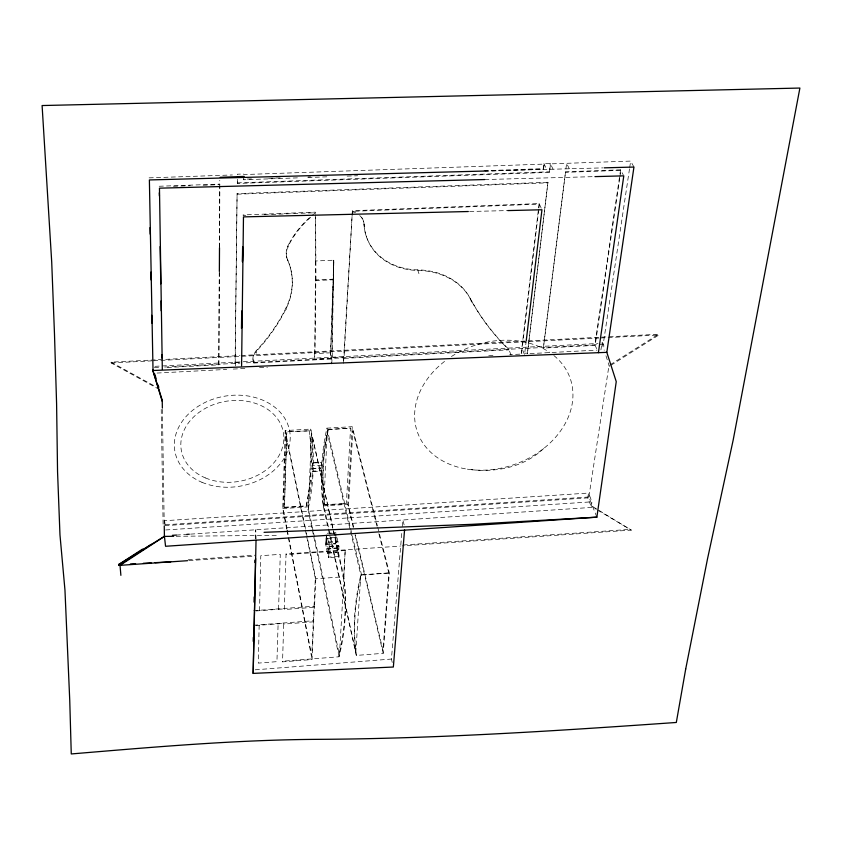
<?xml version="1.0" encoding="UTF-8"?>
<svg xmlns="http://www.w3.org/2000/svg" width="842" height="842" viewBox="0 0 842 842"><rect width="100%" height="100%" fill="white"/><g stroke="black" fill="none" stroke-linecap="round" stroke-linejoin="round"><path stroke-width="0.63" stroke-dasharray="4.21 3.16" d="M219.246 272.198L218.825 364.849L164.685 367.638M219.394 247.211L219.773 180.367M218.825 364.849L219.352 272.776M219.499 247.79L219.857 185.977M235.655 365.965L235.076 362.755L237.086 193.607L547.942 182.251L527.387 353.745L547.942 182.251M633.942 167.053L630.669 161.085L550.521 163.874L549.489 172.357L237.339 183.472L237.255 179.157M235.192 363.397L237.086 193.607M237.339 183.472L237.391 178.504M315.561 260.978L314.719 359.155L330.369 358.345L333.906 260.799L333.748 260.199L315.561 260.978L315.287 214.721M333.558 279.155L315.824 279.944L314.95 353.608L330.632 352.809L333.748 260.199L331.611 363.312M297.384 177.873L243.696 179.767L243.748 175.862M335.947 534.27L335.705 543.869L325.728 544.553L326.222 536.88M338.631 556.92L338.926 546.226L336.895 537.249L327.506 537.88L329.454 546.879L328.569 557.625L338.631 556.92L335.59 543.353L335.874 532.681L326.517 533.312L326.622 533.828M289.49 242.875A94.883 78.664 -16.9 0 0 287.911 245.969A21.681 18.229 -13.9 0 0 287.501 259.546A79.095 65.876 -8.9 0 1 286.027 307.94A210.511 177.283 -2.5 0 1 256.157 350.798A14.409 11.662 -11.3 0 0 253.768 362.428L253.884 363.028L332.19 358.987L333.39 278.544M255.536 538.975L255.726 529.786L256.063 539.069M259.168 625.259L258.294 663.117L276.934 661.654L278.113 623.838M259.515 610.703L260.788 555.699L280.281 554.362L278.565 609.303M312.645 465.416L312.182 474.899A375.827 286.754 -0.1 0 1 307.477 506.947L312.066 528.723M286.733 529.113L282.733 508.557L285.196 430.578L310.709 429.094L343.862 576.759L315.813 578.759L307.362 537.88M309.909 435.914A374.09 285.417 -0.1 0 1 311.151 462.016L310.687 475.341A374.185 285.449 -0.1 0 1 307.319 500.937L306.235 506.2L284.417 507.61L286.775 431.778L309.319 430.841L286.775 431.778M284.417 507.61L286.848 432.146M323.307 466.668L322.928 474.204A344.115 255.905 -23.6 0 0 324.012 499.485L324.717 505L346.378 503.6L350.567 428.073L328.264 429.367L327.106 434.914A344.115 255.905 -23.6 0 0 323.538 461.258L323.012 474.572A344.199 255.926 -23.6 0 0 324.096 499.853L324.717 505M253.789 610.692L314.276 606.229L312.087 659.549L282.554 661.865L283.712 623.417L255.8 625.511M315.813 578.759L314.498 607.293L284.312 609.524L286.038 553.962L400.445 546.079M314.697 352.556L314.719 359.155M313.213 531.165L308.361 508.179L311.498 433.325L333.264 530.334M311.856 468.615L320.907 468.057L311.856 468.615L312.466 471.752L321.549 470.91M321.802 465.5L321.17 462.363L312.098 462.921L321.149 462.658L321.802 465.5L321.349 474.33A345.704 257.105 -23.6 0 0 323.212 505.926L356.303 655.423L383.205 653.318L389.33 572.876L377.721 527.113M312.466 471.752L312.403 471.11L321.455 470.836M321.728 464.858L321.949 461.332A345.704 257.105 -23.6 0 1 326.917 428.157L352.24 426.694L377.395 525.84M330.369 351.756L330.369 358.345M323.633 507.189L327.222 432.409L360.808 575.054L355.808 652.455L323.065 502.442A346.325 257.263 -23.6 0 1 326.149 437.524L327.222 432.409M331.769 363.944L332.032 358.387M326.096 544.521L326.507 536.207M343.504 360.481L352.082 215.962M343.547 363.334L343.841 357.787M335.421 543.89L335.8 536.764M353.23 527.26L347.778 504.337L352.24 426.694M343.862 576.759L345.22 549.879L343.715 576.128L344.504 582.938A415.801 298.236 -1.9 0 1 340.6 650.203L339.073 656.781L282.438 661.223L282.554 661.865M339.431 655.234L343.904 577.728M352.156 214.647L352.388 210.732L539.133 203.554L541.953 209.763M359.734 215.52A17.914 15.135 -16.2 0 1 364.123 224.625A63.213 53.046 -20.4 0 0 417.853 270.429A68.497 55.361 -17.5 0 1 470.331 298.752A328.148 259.704 -33.3 0 0 509.042 349.851L343.989 358.376L352.388 210.732M338.516 556.394L328.454 557.099L328.569 557.625L325.728 544.553L326.517 534.912M378.868 533.712L388.846 573.055L382.973 650.329L355.461 534.786M392.256 662.465L391.425 659.054L401.887 531.702M402.297 526.503L402.813 519.998L404.139 524.861M539.133 203.554L521.219 353.44L527.145 353.135M484.645 171.263L543.574 169.179L543.911 163.537L550.247 163.316L553.068 169.21M538.764 209.332L521.461 354.05L509.684 354.671M538.922 208.027L539.396 204.132L352.566 211.321A17.903 15.135 -16.2 0 1 355.64 212.395M543.574 169.179L544.174 164.095L243.77 174.557L243.643 173.978L237.318 174.199L237.433 174.778M526.261 340.536L524.555 354.777L522.114 348.577M549.489 172.357L550.247 163.316M619.712 178.136L595.157 345.399L543.374 348.072L565.54 171.789L620.575 169.831L623.206 174.757M620.575 169.831L594.894 344.82L597.02 349.556M619.901 176.841L620.859 170.358L565.792 172.326M600.914 349.914L601.735 344.473M629.5 168.884L603.209 344.389L243.633 362.955M629.69 167.59L630.669 161.085M587.779 497.885L588.516 493.065L164.622 520.714L164.695 525.661L587.779 497.885L591.252 506.631L592.642 506.537L631.268 530.113L402.044 545.911M596.799 516.967L588.842 497.001L608.976 365.533L609.324 366.291L605.787 355.208M591.252 506.631L592 501.811L588.516 493.065M306.235 506.2L307.235 500.558A374.09 285.417 -0.1 0 0 310.603 474.972L310.972 470.32M308.361 508.179L309.372 503.327A376.542 286.996 -0.1 0 0 312.108 438.345L311.498 433.325M328.264 429.367L327.201 435.282A344.199 255.926 -23.6 0 0 323.623 461.627M326.917 428.157L361.523 574.854L359.902 581.833A379.731 264.03 -22.7 0 0 355.577 649.035L356.303 655.423M543.648 448.512C523.524 467.857 494.265 473.067 467.394 469.173M610.082 364.839L658.465 334.253L658.844 335L610.429 365.596M255.242 669.822L391.425 659.054M253.484 625.248L313.613 620.733M313.824 621.806L283.828 624.059L283.712 623.417M256.115 610.955L284.196 608.882L284.312 609.524M361.523 574.854L389.33 572.876M388.846 573.055L360.808 575.054L359.566 580.38A379.395 263.978 -22.7 0 0 355.25 647.572L355.808 652.455M328.391 541.953L337.8 541.322M328.496 542.48L337.916 541.838M325.654 544.027L335.59 543.353M329.338 546.353L338.768 545.7M329.369 546.879L339.01 546.216M326.612 548.616L336.621 547.921M326.728 549.131L336.737 548.447M188.166 559.793L255.031 555.194M403.139 544.995L630.942 529.313M188.903 560.604L255.179 556.036M345.367 550.51L286.154 554.594L286.038 553.962M327.496 552.689L337.526 552.005M327.612 553.215L337.653 552.531M176.283 535.08L186.703 534.386M190.608 534.123L592.957 507.337L596.346 509.347M330.138 533.596L335.99 533.207L335.874 532.681M327.612 538.406L337.01 537.775M284.343 507.231L306.151 505.821M324.633 504.621L346.378 503.6M282.733 508.557L307.477 506.947M323.212 505.926L347.778 504.337M588.842 497.001L163.116 524.924L161.222 408.959M165.695 529.965L592 501.811M321.812 465.216L312.635 465.7L312.74 461.89A375.827 286.754 -0.1 0 0 310.709 429.094M328.359 429.736L350.567 428.073M154.939 366.323L598.031 343.494M235.076 362.755L240.98 362.449M154.349 367.565L160.748 367.238M164.611 367.038L239.917 363.144M157.075 373.048L226.687 369.417M233.255 369.08L246.39 368.396M259.525 367.712L267.409 367.301M488.749 355.756L495.296 355.419M530.018 353.608L596.978 350.114M159.454 389.488L111.186 362.944L111.123 362.144L239.717 355.587M241.023 355.524L658.465 334.253M111.186 362.944L151.592 360.881M153.528 360.786L598.83 338.063M600.293 337.989L606.798 337.653M608.103 337.589L658.844 335M315.824 279.944L315.971 280.523L333.716 279.733M245.811 215.426L243.191 215.52L243.064 214.931L315.266 212.152L315.571 213.31M264.199 214.721L315.424 212.742A94.883 78.664 -16.9 0 0 290.037 241.854M237.202 194.197L548.205 182.83M149.097 177.862L232.403 174.957M251.453 178.904L243.57 179.178L243.696 179.767M268.545 178.304L280.375 177.883M307.983 176.915L310.614 176.82M484.15 170.705L543.301 168.621M307.856 177.504L327.506 176.809M347.146 176.115L357.618 175.746M237.212 182.882L549.216 171.789M159.191 186.25L219.751 184.103L219.857 184.661L203.101 185.251M173.452 186.314L190.208 185.714M483.74 171.052L602.914 167.884M484.76 179.546L593.631 176.652M469.636 211.489L507.768 210.584M176.262 536.28L278.807 535.323M111.123 362.144L155.907 386.794M597.473 510.02L631.268 530.113M569.308 168.779L566.613 163.316L543.374 348.072M543.911 163.537L546.679 169.379M602.24 342.262L605.272 348.935M511.062 355.103L508.821 349.262A327.991 259.641 -33.3 0 1 470.12 298.184A68.465 55.351 -17.5 0 0 417.664 269.861A63.182 53.035 -20.4 0 1 363.954 224.067A17.903 15.135 -16.2 0 0 360.629 216.047M470.12 298.184L471.878 302.952M417.664 269.861L418.948 273.671M601.872 342.904L604.219 350.293M363.47 221.172L363.649 221.73M363.954 224.067L364.786 226.803M366.281 236.307L366.459 236.876M343.989 358.376L343.673 357.155L331.874 357.766L332.19 358.987M376.942 526.103L352.819 430.915L348.504 505.579L353.651 527.166M287.911 245.969L288.185 247.095M355.04 534.891L383.205 653.318M290.29 267.377L290.427 267.956M291.227 271.408L291.364 271.987M287.501 259.546L287.753 260.631M286.469 256.273L286.606 256.842M286.733 257.389L286.869 257.957M286.027 307.94L286.375 309.509M320.907 468.057L321.528 471.194M335.79 538.554L338.716 551.594M333.548 531.607L344.178 581.485A415.401 298.142 -1.9 0 1 340.294 648.74L339.126 653.76L313.487 532.449M312.098 462.921L312.708 466.058M326.243 539.196L329.096 552.257M312.34 529.997L339.073 656.781M285.196 430.578L306.046 531.491M306.309 532.765L307.098 536.596M314.276 606.229L314.498 607.293M256.157 350.798L256.621 353.156M287.048 529.029L283.312 509.81L285.701 434.819L315.308 578.296L311.74 655.907L288.795 538.006M287.301 530.313L288.543 536.722M286.975 530.397L312.087 659.549M253.126 360.523L253.242 361.123M309.235 430.472L309.993 436.282A374.185 285.449 -0.1 0 1 311.235 462.384M164.622 520.714L165.158 525.345M162.38 409.401L164.232 524.608M315.603 217.183L315.971 280.523M253.884 363.028A14.419 11.662 -11.3 0 1 256.273 351.398A210.605 177.325 -2.5 0 0 286.154 308.53A79.127 65.897 -8.9 0 0 287.638 260.115A21.692 18.229 -13.9 0 1 288.048 246.538M352.735 211.879A17.914 15.135 -16.2 0 1 354.314 212.352M289.627 243.443A94.925 78.674 -16.9 0 1 311.666 216.468M553.878 355.556A80.958 62.75 -19.4 0 1 543.995 448.249A80.958 62.75 -19.4 0 1 431.525 452.996A80.958 62.75 -19.4 0 1 446.271 360.102M451.428 356.534A80.958 62.75 -19.4 0 1 549.794 352.503M205.48 477.951A51.804 40.584 -9.8 0 0 283.838 438.987A51.804 40.584 -9.8 0 0 207.69 407.139A51.804 40.584 -9.8 0 0 205.48 477.951M201.975 482.308A58.277 45.647 -9.8 0 0 290.206 438.619A58.277 45.647 -9.8 0 0 204.659 402.655A58.277 45.647 -9.8 0 0 201.975 482.308"/><path stroke-width="1.26" d="M219.362 271.461L219.499 247.79M241.591 365.733L243.475 216.889L468.32 211.521M241.465 328.506L241.696 311.54M242.401 261.925L242.601 247.569M241.601 327.833L241.843 310.856M242.538 261.231L242.749 246.864M253.231 641.33L253.305 637.415M254.052 602.114L254.158 596.967M254.873 562.561L254.926 560.109M256.031 540.364L253.168 673.495M404.57 529.85L393.351 667.022L253.158 673.389L255.6 558.499M526.261 340.536L541.953 209.763L507.768 210.584M598.409 352.682L623.796 175.852L594.947 176.62M164.369 535.87L165.558 546.279L596.873 517.167L616.249 381.647L606.819 352.345L633.942 167.053L604.209 167.842M120.027 565.34L164.422 536.396L173.631 536.312M120.88 575.349L119.964 564.508L118.68 564.572L142.561 549.1M151.328 544.321L118.754 565.435L187.598 560.688M118.68 564.572L121.301 564.393L118.68 564.572L164.422 536.396L164.253 525.924M172.378 535.333L176.283 535.08M186.703 534.386L189.303 534.207M162.359 408.096L162.232 400.234L152.665 369.849L162.253 401.402M130.384 563.961L135.583 563.687M143.393 563.277L151.192 562.877M155.096 562.667L170.705 561.856M153.086 370.501L606.819 352.345M220.183 177.315L244.169 176.42M264.051 532.323L472.057 524.324L596.873 517.167M483.74 171.052L149.381 179.946L153.012 369.827M484.76 179.546L159.464 188.176L162.317 369.375M154.644 373.806L156.159 378.732M158.064 384.878L158.822 387.341M150.055 227.593L150.181 234.139M150.907 272.103L151.065 279.954M151.739 315.287L151.897 323.149M159.296 192.807L159.412 195.997M160.138 246.559L160.79 283.849M161.064 300.899L161.148 310.793M161.906 354.661L161.885 357.987M685.704 669.022L676.315 722.468C556.741 730.835 437.019 738.729 317.097 739.35C234.96 739.876 153.065 747.117 71.265 753.948L69.749 700.481L64.96 590.095L59.971 534.87L57.551 471.731L56.593 403.813L54.498 334.358L51.709 262.03L42.1 105.545L799.9 88.052L733.172 440.071L707.564 558.625L685.704 669.022"/></g></svg>
